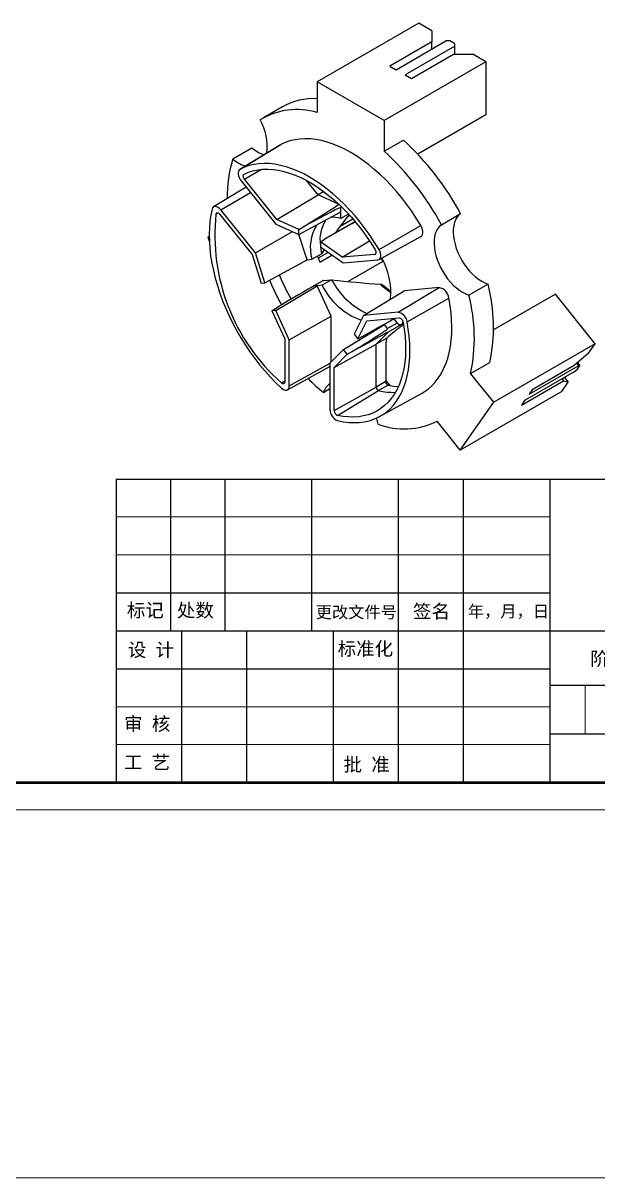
# Model space of a CAD drawing. Header units: millimetres. Extents: x 2517 to 6633, y 792 to 3241.
# Drawn here: x 3721.4 to 3763.8, y 1110 to 1195.2 of the extents above; entities that cross this region are included whole.
import ezdxf

# ---------------------------------------------------------------- set-up
doc = ezdxf.new("R2010")
doc.units = ezdxf.units.MM
for name, color, linetype, lineweight in [('实线', 7, 'Continuous', 25), ('尺寸标注', 2, 'Continuous', 9), ('引导线', 6, 'Continuous', 9), ('文本', 3, 'Continuous', 15), ('粗实线', 9, 'Continuous', 50)]:
    doc.layers.add(name, color=color, linetype=linetype, lineweight=lineweight)
doc.styles.get("Standard").update_dxf_attribs({"font": 'simfang.ttf'})

msp = doc.modelspace()

# ---------------------------------------------------------------- linework, layer by layer
at = {"color": 7, "linetype": 'Continuous', "lineweight": 25}
for p, q in [((3750.5939, 1195.1727), (3743.0986, 1190.8457)), ((3751.5662, 1194.6114), (3750.5939, 1195.1727)), ((3751.5662, 1194.6114), (3751.5662, 1193.795)), ((3751.5662, 1193.795), (3748.4549, 1191.9989)), ((3748.9145, 1191.7335), (3752.5915, 1193.8562)), ((3753.2632, 1193.4684), (3749.5863, 1191.3457)), ((3751.5662, 1193.2643), (3751.5662, 1193.795)), ((3752.8743, 1193.8562), (3752.5915, 1193.8562)), ((3753.2632, 1193.6317), (3752.8743, 1193.8562)), ((3753.2632, 1193.4684), (3753.2632, 1193.6317)), ((3753.2632, 1192.8765), (3753.2632, 1193.4684)), ((3755.5437, 1192.3152), (3748.0483, 1187.9883)), ((3750.0459, 1191.0804), (3753.1572, 1192.8765)), ((3753.1572, 1192.8765), (3754.5714, 1192.8765)), ((3755.5437, 1192.3152), (3754.5714, 1192.8765)), ((3755.5437, 1192.3152), (3755.5437, 1188.3958)), ((3748.4549, 1191.9989), (3748.9145, 1191.7335)), ((3743.0986, 1190.8457), (3743.0986, 1188.5725)), ((3748.0483, 1187.9883), (3743.0986, 1190.8457)), ((3749.5863, 1191.3457), (3750.0459, 1191.0804)), ((3740.5382, 1188.994), (3739.124, 1188.1776)), ((3748.0483, 1187.9883), (3748.0483, 1185.7151)), ((3755.5437, 1188.3958), (3750.5191, 1185.4952)), ((3748.0483, 1185.7151), (3749.4625, 1186.5315)), ((3736.8602, 1185.1524), (3738.2745, 1185.9688)), ((3740.3994, 1186.1978), (3737.3969, 1184.3778)), ((3737.4073, 1184.3838), (3740.4112, 1186.2045)), ((3740.4112, 1186.2045), (3740.3994, 1186.1978)), ((3737.8581, 1183.0693), (3735.4523, 1181.6111)), ((3737.4922, 1183.5245), (3740.0476, 1180.3456)), ((3740.1171, 1180.6833), (3737.7334, 1183.6486)), ((3743.1693, 1182.4949), (3742.3144, 1183.5584)), ((3740.1171, 1180.6833), (3743.1693, 1182.4949)), ((3743.5874, 1182.7363), (3743.1693, 1182.4949)), ((3744.6748, 1181.8085), (3743.1693, 1182.4949)), ((3738.5449, 1178.2076), (3735.9895, 1181.3865)), ((3741.7374, 1179.5752), (3744.831, 1181.2447)), ((3744.831, 1181.2447), (3744.831, 1181.5559)), ((3744.831, 1180.7547), (3744.831, 1181.2447)), ((3735.9126, 1181.058), (3738.2964, 1178.0927)), ((3740.0476, 1180.3456), (3741.7374, 1179.5752)), ((3741.7374, 1179.9446), (3740.1171, 1180.6833)), ((3745.8908, 1180.521), (3743.9838, 1179.4201)), ((3744.8007, 1180.1963), (3745.7172, 1180.7255)), ((3745.399, 1181.0827), (3744.831, 1180.7547)), ((3745.5078, 1180.9631), (3745.2987, 1180.8424)), ((3752.2675, 1180.2964), (3753.6817, 1181.1128)), ((3738.5449, 1178.2076), (3741.2814, 1179.7831)), ((3741.7374, 1179.9446), (3742.1035, 1180.1568)), ((3741.7374, 1179.5752), (3741.7374, 1179.9446)), ((3742.3445, 1177.7068), (3741.7527, 1179.5835)), ((3747.6584, 1178.466), (3750.7357, 1180.2443)), ((3735.1266, 1179.4196), (3735.0279, 1179.3626)), ((3735.0279, 1179.3626), (3735.1272, 1179.3715)), ((3735.0279, 1179.3626), (3735.1356, 1179.0852)), ((3743.3284, 1179.0261), (3743.682, 1179.2455)), ((3743.3284, 1179.0261), (3743.3284, 1178.6567)), ((3744.9486, 1177.8941), (3743.3284, 1179.0261)), ((3743.3284, 1178.6567), (3745.0182, 1177.4761)), ((3744.9486, 1177.8941), (3746.9513, 1179.1008)), ((3747.6612, 1177.7307), (3750.7388, 1179.4207)), ((3738.2964, 1178.0927), (3738.959, 1175.9915)), ((3739.236, 1176.0163), (3738.5449, 1178.2076)), ((3742.7119, 1177.7397), (3743.419, 1178.1479)), ((3743.1103, 1177.9697), (3743.2795, 1177.5336)), ((3743.9055, 1178.2535), (3743.1658, 1177.8265)), ((3743.2795, 1177.5336), (3744.1865, 1178.0572)), ((3743.6183, 1178.4542), (3743.6041, 1178.446)), ((3747.3324, 1178.1072), (3744.9486, 1177.8941)), ((3747.9375, 1177.5737), (3747.8388, 1177.8282)), ((3739.236, 1176.0163), (3742.3445, 1177.7068)), ((3742.3445, 1177.7068), (3742.7119, 1177.7397)), ((3745.0182, 1177.4761), (3747.5736, 1177.7046)), ((3747.9375, 1177.5737), (3745.3905, 1176.1033)), ((3743.5397, 1176.1763), (3742.5484, 1175.604)), ((3743.5606, 1176.1806), (3742.8535, 1175.7724)), ((3744.1615, 1176.2343), (3743.4544, 1175.8261)), ((3743.5606, 1176.1806), (3744.1615, 1176.2343)), ((3738.959, 1175.9915), (3739.236, 1176.0163)), ((3740.0316, 1173.9659), (3743.087, 1175.7932)), ((3743.087, 1175.7932), (3742.8535, 1175.7724)), ((3743.4544, 1175.8261), (3743.087, 1175.7932)), ((3744.1239, 1173.5466), (3743.087, 1175.7932)), ((3746.5208, 1173.6032), (3749.5199, 1175.4256)), ((3749.0762, 1173.8317), (3752.0903, 1175.6554)), ((3752.0903, 1175.6554), (3749.5199, 1175.4256)), ((3755.7009, 1175.9088), (3754.2866, 1175.0924)), ((3749.7263, 1173.1361), (3752.8184, 1174.8762)), ((3760.6749, 1175.1706), (3756.1093, 1172.535)), ((3763.6143, 1171.514), (3760.6749, 1175.1706)), ((3739.7545, 1173.9411), (3740.1052, 1174.1564)), ((3740.0316, 1173.9659), (3739.7545, 1173.9411)), ((3739.7545, 1173.9411), (3740.7121, 1171.8663)), ((3741.0302, 1171.802), (3740.0316, 1173.9659)), ((3741.0302, 1171.802), (3744.1239, 1173.5466)), ((3744.1239, 1170.1565), (3744.1239, 1173.5466)), ((3746.5208, 1173.6032), (3745.8298, 1172.2098)), ((3749.0762, 1173.8317), (3746.5208, 1173.6032)), ((3745.0342, 1171.0779), (3748.0599, 1172.9224)), ((3746.1068, 1171.8652), (3746.7694, 1173.2013)), ((3746.7694, 1173.2013), (3749.1531, 1173.4144)), ((3748.0599, 1172.9224), (3748.0408, 1172.9462)), ((3748.2934, 1172.632), (3748.0599, 1172.9224)), ((3749.0005, 1173.0402), (3748.2934, 1172.632)), ((3749.3147, 1172.9338), (3748.3371, 1172.3694)), ((3748.6682, 1173.305), (3748.8035, 1173.3832)), ((3748.7497, 1173.3521), (3749.0005, 1173.0402)), ((3749.3874, 1172.9593), (3749.3147, 1172.9338)), ((3740.7121, 1171.8663), (3740.7121, 1168.6878)), ((3741.0302, 1168.3946), (3741.0302, 1171.802)), ((3745.8298, 1172.2098), (3746.1068, 1171.8652)), ((3746.1068, 1171.8652), (3746.4695, 1172.0609)), ((3747.4473, 1171.4688), (3748.3371, 1172.3694)), ((3748.2309, 1171.9212), (3747.4473, 1171.4688)), ((3745.0342, 1171.0779), (3744.0355, 1170.0671)), ((3744.3536, 1169.7641), (3747.4473, 1171.4688)), ((3745.3112, 1170.7333), (3745.0342, 1171.0779)), ((3747.4473, 1168.3103), (3747.4473, 1171.4688)), ((3748.1544, 1171.4696), (3748.1544, 1168.7185)), ((3763.6143, 1171.514), (3756.1189, 1167.1871)), ((3763.1281, 1170.8223), (3763.6143, 1171.514)), ((3744.3536, 1169.7641), (3745.3112, 1170.7333)), ((3745.3112, 1170.7333), (3745.6803, 1170.938)), ((3754.4142, 1169.3078), (3755.8284, 1170.1242)), ((3763.1281, 1170.8223), (3762.0675, 1169.9111)), ((3762.2988, 1170.1098), (3762.4741, 1169.8917)), ((3740.8969, 1168.1063), (3743.9745, 1169.7963)), ((3744.0355, 1170.0671), (3744.0355, 1166.6597)), ((3744.3536, 1166.5856), (3744.3536, 1169.7641)), ((3756.1189, 1167.1871), (3754.4142, 1169.3078)), ((3762.0675, 1169.4328), (3758.3905, 1167.3101)), ((3758.7264, 1167.788), (3762.4034, 1169.9107)), ((3762.0675, 1169.9111), (3758.9562, 1168.115)), ((3762.0675, 1169.4328), (3762.2796, 1169.615)), ((3762.4034, 1169.9107), (3762.266, 1170.0816)), ((3762.2796, 1169.615), (3762.4741, 1169.8917)), ((3762.4741, 1169.8917), (3762.4034, 1169.9107)), ((3748.1544, 1168.7185), (3747.4473, 1168.3103)), ((3748.3371, 1168.4568), (3747.63, 1168.0486)), ((3758.1607, 1166.9832), (3761.272, 1168.7793)), ((3761.1394, 1167.9927), (3761.6255, 1168.6844)), ((3761.1653, 1168.912), (3761.272, 1168.7793)), ((3761.272, 1168.7793), (3761.6255, 1168.6844)), ((3761.3547, 1169.0213), (3761.6255, 1168.6844)), ((3744.0355, 1168.1769), (3743.5543, 1167.8991)), ((3744.3536, 1166.5856), (3747.4473, 1168.3103)), ((3744.605, 1166.2257), (3747.63, 1168.0486)), ((3747.7049, 1166.1418), (3750.7825, 1167.8318)), ((3761.1394, 1167.9927), (3753.6441, 1163.6658)), ((3758.9562, 1168.115), (3758.7264, 1167.788)), ((3753.6441, 1163.6658), (3756.1189, 1167.1871)), ((3758.3905, 1167.3101), (3758.1607, 1166.9832)), ((3753.6441, 1163.6658), (3751.9393, 1165.7865))]:
    msp.add_line(p, q, dxfattribs=at)
at = {"color": 8, "linetype": 'Continuous', "lineweight": 25}
for p, q in [((3737.7334, 1183.6486), (3738.9951, 1184.3862)), ((3735.9895, 1181.3865), (3738.181, 1182.6676)), ((3744.6804, 1181.8118), (3744.6748, 1181.8085)), ((3744.9026, 1181.5972), (3744.831, 1181.5559)), ((3735.6259, 1181.0796), (3735.7756, 1181.1624)), ((3747.3324, 1178.1072), (3747.4058, 1178.1517)), ((3741.0302, 1168.3946), (3744.042, 1170.0736)), ((3740.4608, 1168.6181), (3740.7121, 1168.7666))]:
    msp.add_line(p, q, dxfattribs=at)
at = {"color": 7, "linetype": 'Continuous', "lineweight": 25, "flags": 128}
for points in [[(3750.7357, 1180.2443), (3750.4104, 1180.7716), (3750.0683, 1181.2859), (3749.7108, 1181.7854), (3749.3389, 1182.2684), (3748.954, 1182.7332), (3748.5574, 1183.1782), (3748.1506, 1183.6019), (3747.7348, 1184.0029), (3747.3116, 1184.3796), (3746.8823, 1184.7308), (3746.4485, 1185.0554), (3746.0118, 1185.3522), (3745.5734, 1185.6201), (3745.1351, 1185.8582), (3744.6983, 1186.0658), (3744.2646, 1186.242), (3743.8353, 1186.3864), (3743.4121, 1186.4983), (3742.9963, 1186.5774), (3742.5894, 1186.6235), (3742.1929, 1186.6363), (3741.808, 1186.6159), (3741.4361, 1186.5622), (3741.0786, 1186.4756), (3740.7365, 1186.3562), (3740.4112, 1186.2045)], [(3747.6584, 1178.466), (3747.3354, 1178.9895), (3746.9958, 1179.5002), (3746.6408, 1179.9961), (3746.2715, 1180.4757), (3745.8894, 1180.9372), (3745.4957, 1181.3791), (3745.0917, 1181.7997), (3744.6789, 1182.1978), (3744.2586, 1182.5718), (3743.8324, 1182.9206), (3743.4018, 1183.2429), (3742.9681, 1183.5375), (3742.5329, 1183.8035), (3742.0977, 1184.04), (3741.664, 1184.246), (3741.2333, 1184.421), (3740.8071, 1184.5644), (3740.3869, 1184.6755), (3739.9741, 1184.7541), (3739.5701, 1184.7998), (3739.1764, 1184.8125), (3738.7942, 1184.7922), (3738.425, 1184.739), (3738.07, 1184.6529), (3737.7304, 1184.5344), (3737.4073, 1184.3838)], [(3737.4073, 1184.3838), (3737.3423, 1184.3304), (3737.297, 1184.2508), (3737.274, 1184.1491), (3737.2744, 1184.0309), (3737.2983, 1183.9024), (3737.3444, 1183.7705), (3737.4102, 1183.6422), (3737.4922, 1183.5245)], [(3737.7334, 1183.6486), (3737.6971, 1183.7008), (3737.668, 1183.7577), (3737.6477, 1183.8162), (3737.6374, 1183.8731), (3737.6376, 1183.9253), (3737.6482, 1183.97), (3737.6687, 1184.0048), (3737.698, 1184.0278)], [(3737.698, 1184.0278), (3738.0178, 1184.1674), (3738.3539, 1184.2749), (3738.705, 1184.3499), (3739.07, 1184.392), (3739.4474, 1184.4013), (3739.8359, 1184.3775), (3740.2342, 1184.3208), (3740.6407, 1184.2315), (3741.0541, 1184.1097), (3741.4728, 1183.9561), (3741.8953, 1183.7711), (3742.3201, 1183.5553), (3742.7457, 1183.3096), (3743.1705, 1183.0349), (3743.593, 1182.7321), (3744.0117, 1182.4023), (3744.4251, 1182.0468), (3744.8316, 1181.6668), (3745.2299, 1181.2636), (3745.6184, 1180.8388), (3745.9958, 1180.3938), (3746.3608, 1179.9303), (3746.7119, 1179.4499), (3747.048, 1178.9544), (3747.3678, 1178.4456)], [(3735.3394, 1181.4415), (3735.2481, 1181.0026), (3735.182, 1180.5439), (3735.1413, 1180.0668), (3735.1261, 1179.5731), (3735.1365, 1179.0645), (3735.1725, 1178.5427), (3735.2338, 1178.0096), (3735.3205, 1177.4668), (3735.432, 1176.9165), (3735.568, 1176.3604), (3735.7282, 1175.8004), (3735.9118, 1175.2385), (3736.1183, 1174.6767), (3736.347, 1174.1169), (3736.597, 1173.561), (3736.8676, 1173.0109), (3737.1577, 1172.4685), (3737.4664, 1171.9358), (3737.7926, 1171.4145), (3738.1352, 1170.9065), (3738.493, 1170.4135), (3738.8648, 1169.9372), (3739.2492, 1169.4792), (3739.6449, 1169.0412), (3740.0507, 1168.6246), (3740.465, 1168.231)], [(3735.9895, 1181.3865), (3735.8958, 1181.4874), (3735.7952, 1181.5662), (3735.6932, 1181.6185), (3735.5952, 1181.6416), (3735.5065, 1181.6343), (3735.4318, 1181.5969), (3735.3751, 1181.5315), (3735.3394, 1181.4415)], [(3735.6259, 1181.0796), (3735.6412, 1181.12), (3735.6659, 1181.1496), (3735.6987, 1181.1667), (3735.7379, 1181.1704), (3735.7812, 1181.1605), (3735.8264, 1181.1375), (3735.871, 1181.1027), (3735.9126, 1181.058)], [(3753.6817, 1181.1128), (3753.5356, 1180.9888), (3753.4101, 1180.8358), (3753.3067, 1180.6555), (3753.2266, 1180.4502), (3753.1708, 1180.2222), (3753.1399, 1179.9743), (3753.1344, 1179.7095), (3753.1542, 1179.4309), (3753.1992, 1179.142), (3753.2689, 1178.8461), (3753.3623, 1178.5467), (3753.4784, 1178.2476), (3753.6157, 1177.9522), (3753.7727, 1177.664), (3753.9474, 1177.3867), (3754.1378, 1177.1234), (3754.3415, 1176.8773), (3754.5562, 1176.6514), (3754.7793, 1176.4483), (3755.008, 1176.2706), (3755.2397, 1176.1203), (3755.4716, 1175.9992), (3755.7009, 1175.9088)], [(3750.7388, 1179.4207), (3750.8062, 1179.4759), (3750.8578, 1179.5641), (3750.8846, 1179.6771), (3750.8851, 1179.8089), (3750.8593, 1179.9526), (3750.8086, 1180.1003), (3750.7357, 1180.2443)], [(3752.2675, 1180.2964), (3752.1214, 1180.1724), (3751.9959, 1180.0194), (3751.8925, 1179.8391), (3751.8124, 1179.6337), (3751.7566, 1179.4058), (3751.7257, 1179.1579), (3751.7202, 1178.8931), (3751.74, 1178.6145), (3751.785, 1178.3256), (3751.8547, 1178.0297), (3751.9481, 1177.7303), (3752.0641, 1177.4312), (3752.2015, 1177.1357), (3752.3585, 1176.8476), (3752.5332, 1176.5703), (3752.7236, 1176.307), (3752.9273, 1176.0609), (3753.142, 1175.835), (3753.365, 1175.6319), (3753.5938, 1175.4542), (3753.8255, 1175.3038), (3754.0574, 1175.1828), (3754.2866, 1175.0924)], [(3743.3378, 1178.6501), (3743.3573, 1178.4959), (3743.419, 1178.1479)], [(3747.3678, 1178.4456), (3747.3971, 1178.3887), (3747.4176, 1178.3303), (3747.4282, 1178.2733), (3747.4284, 1178.2209), (3747.418, 1178.1759), (3747.3978, 1178.1408), (3747.3687, 1178.1175), (3747.3324, 1178.1072)], [(3747.5736, 1177.7046), (3747.6556, 1177.7277), (3747.7214, 1177.78), (3747.7674, 1177.8587), (3747.7913, 1177.9596), (3747.7918, 1178.0773), (3747.7688, 1178.2055), (3747.7235, 1178.3374), (3747.6584, 1178.466)], [(3750.7825, 1167.8318), (3750.9871, 1167.9534), (3751.2793, 1168.1622), (3751.5518, 1168.4017), (3751.8037, 1168.6708), (3752.034, 1168.9687), (3752.242, 1169.2944), (3752.4269, 1169.6468), (3752.5882, 1170.0245), (3752.7252, 1170.4264), (3752.8376, 1170.851), (3752.9248, 1171.2969), (3752.9866, 1171.7625), (3753.0228, 1172.2463), (3753.0333, 1172.7464), (3753.018, 1173.2613), (3752.977, 1173.7891), (3752.9104, 1174.3281), (3752.8184, 1174.8762)], [(3744.6008, 1165.8434), (3745.0151, 1165.7587), (3745.4209, 1165.7068), (3745.8166, 1165.6879), (3746.201, 1165.702), (3746.5728, 1165.7491), (3746.9305, 1165.8291), (3747.2731, 1165.9415), (3747.5993, 1166.0862), (3747.908, 1166.2625), (3748.1982, 1166.4699), (3748.4687, 1166.7076), (3748.7188, 1166.9748), (3748.9475, 1167.2706), (3749.154, 1167.594), (3749.3376, 1167.9438), (3749.4977, 1168.3189), (3749.6338, 1168.718), (3749.7453, 1169.1396), (3749.8319, 1169.5823), (3749.8933, 1170.0446), (3749.9293, 1170.5248), (3749.9397, 1171.0214), (3749.9245, 1171.5327), (3749.8838, 1172.0567), (3749.8176, 1172.5918), (3749.7263, 1173.1361)], [(3749.4399, 1173.1049), (3749.5232, 1172.5749), (3749.5812, 1172.0545), (3749.6139, 1171.5457), (3749.6211, 1171.0502), (3749.6027, 1170.5698), (3749.5588, 1170.1063), (3749.4896, 1169.6614), (3749.3953, 1169.2365), (3749.2763, 1168.8334), (3749.133, 1168.4534), (3748.9659, 1168.0979), (3748.7756, 1167.7682), (3748.5628, 1167.4654), (3748.3283, 1167.1907), (3748.0729, 1166.945), (3747.7975, 1166.7293), (3747.5031, 1166.5443), (3747.1909, 1166.3907), (3746.8618, 1166.269), (3746.5171, 1166.1797), (3746.1581, 1166.123), (3745.786, 1166.0993), (3745.4022, 1166.1085), (3745.0081, 1166.1507), (3744.605, 1166.2257)], [(3743.9745, 1169.7963), (3744.009, 1169.8195), (3744.0355, 1169.8444)], [(3740.7121, 1168.6878), (3740.7069, 1168.6389), (3740.6913, 1168.5988), (3740.6664, 1168.5695), (3740.6333, 1168.5528), (3740.594, 1168.5495), (3740.5506, 1168.5597), (3740.5053, 1168.5831), (3740.4608, 1168.6181)], [(3740.465, 1168.231), (3740.5657, 1168.1532), (3740.6677, 1168.1019), (3740.7654, 1168.08), (3740.8536, 1168.0885), (3740.9277, 1168.127), (3740.9836, 1168.1934), (3741.0184, 1168.2843), (3741.0302, 1168.3946)], [(3748.3371, 1168.4568), (3748.7372, 1168.3824), (3749.0851, 1168.3435)], [(3747.5926, 1165.5679), (3747.5094, 1165.8662), (3747.4581, 1166.0187)]]:
    msp.add_lwpolyline(points, dxfattribs=at)
at = {"color": 7, "linetype": 'Continuous', "lineweight": 25}
for centre, radius, start, end in [((3742.8661, 1184.8317), 4.769, 87.206315, 119.218182), ((3741.5963, 1183.6169), 5.1784, 73.135713, 121.646252), ((3735.6157, 1186.0818), 3.7984, 352.416584, 30.773529), ((3735.3779, 1171.2127), 20.8097, 28.407882, 47.403529), ((3740.0966, 1188.0952), 2.8003, 229.405485, 250.676591), ((3733.9637, 1170.3963), 20.8097, 28.407882, 47.403529), ((3746.1134, 1182.369), 9.6627, 163.258737, 180.901698), ((3738.6145, 1187.1645), 2.6694, 228.915416, 252.237591), ((3750.0689, 1179.5146), 14.5275, 173.815996, 228.595364), ((3746.1088, 1179.1463), 2.8093, 147.504144, 188.234375), ((3744.2533, 1178.8241), 2.0152, 73.341219, 95.412523), ((3745.7071, 1178.6237), 3.1229, 147.681158, 196.443244), ((3743.0936, 1175.257), 5.4367, 355.317162, 28.453195), ((3755.196, 1182.5789), 16.8648, 202.207837, 209.1249), ((3755.9662, 1183.0176), 16.9348, 202.293358, 209.072478), ((3749.0138, 1178.714), 5.4492, 207.069324, 245.614794), ((3748.1354, 1178.1659), 5.2333, 206.557786, 249.992074), ((3751.928, 1174.7739), 0.8963, 6.558174, 79.569513), ((3743.5954, 1172.7482), 12.5113, 347.893405, 14.632456), ((3742.1812, 1171.9318), 12.5113, 347.893405, 14.632456), ((3748.9314, 1173.0447), 0.8002, 6.558179, 79.569499), ((3749.0888, 1173.0672), 0.3531, 6.12543, 79.503907), ((3754.8487, 1181.3207), 17.5414, 224.882481, 229.919164), ((3744.7066, 1167.5617), 1.2006, 123.981658, 163.681011), ((3743.6106, 1164.8918), 6.0124, 36.025566, 40.911115), ((3748.441, 1168.724), 0.2867, 181.103283, 248.758268), ((3747.7339, 1168.3158), 0.2867, 181.103283, 248.758268), ((3748.7247, 1172.7468), 4.824, 256.884421, 271.735998), ((3744.935, 1166.6787), 0.8996, 181.206226, 248.196018), ((3744.7478, 1166.5932), 0.3943, 181.103473, 248.758027), ((3749.5114, 1170.7369), 5.5137, 249.633736, 296.124809)]:
    msp.add_arc(centre, radius, start, end, dxfattribs=at)
at = {"color": 8, "linetype": 'Continuous', "lineweight": 25}
msp.add_arc((3751.1431, 1179.5425), 4.9751, 227.122404, 238.495386, dxfattribs=at)
at = {"color": 7, "linetype": 'Continuous', "lineweight": 25}
for centre, major_axis, ratio, start_param, end_param in [((3736.5875, 1176.9604), (8.0882, 4.8473), 0.0135011, 5.4547255, 6.2924836), ((3736.5875, 1176.9604), (8.2432, 4.5968), 0.0151125, 6.274758, 7.1125161), ((3738.3553, 1175.9399), (8.1176, 4.8302), 0.016554, 0.3652779, 0.8452344), ((3745.1738, 1177.0044), (4.0491, 6.6443), 0.2690752, 1.0928152, 1.3258542), ((3738.3553, 1175.9399), (7.9603, 4.7601), 0.0151123, 0.7764428, 0.8287214), ((3745.1738, 1177.0044), (4.0491, 6.6443), 0.2690752, 1.5175498, 1.5626632), ((3743.8763, 1176.1397), (0.3386, -0.0343), 0.073042, 2.7788773, 3.0405954), ((3745.3193, 1176.6294), (7.0383, -0.7135), 0.072975, 4.5545304, 5.0735789), ((3734.8222, 1170.9129), (8.0322, 4.8592), 0.0057553, 0.0117667, 0.8495247), ((3741.0045, 1169.1118), (8.2313, 4.5372), 0.0078531, 5.4341105, 5.9530872), ((3749.1747, 1173.081), (0.2051, -0.0922), 0.6239313, 4.0279068, 5.7034229), ((3740.1206, 1167.8542), (8.1731, 4.7773), 0.0204228, 5.4484749, 6.2862329), ((3740.1206, 1167.8542), (8.2168, 4.5158), 0.0035939, 6.2710935, 7.1088516)]:
    msp.add_ellipse(centre, major_axis=major_axis, ratio=ratio, start_param=start_param, end_param=end_param, dxfattribs=at)
for points, knots in [([(3747.7579, 1175.8968), (3747.7774, 1175.8953), (3747.7967, 1175.8936), (3747.8141, 1175.8917), (3747.8287, 1175.8902), (3747.8422, 1175.8884), (3747.8532, 1175.8865)], [0, 0, 0, 0, 0.00006050247, 0.00006050247, 0.00006050247, 0.00011136818, 0.00011136818, 0.00011136818, 0.00011136818]), ([(3747.8961, 1175.8646), (3747.8955, 1175.8655), (3747.8851, 1175.8796), (3747.8686, 1175.8832), (3747.8532, 1175.8865)], [0, 0, 0, 0, 0.0638452, 1, 1, 1, 1]), ([(3748.5306, 1175.3794), (3748.4989, 1175.3992), (3748.3818, 1175.4721), (3748.18, 1175.6244), (3748.0008, 1175.771), (3747.9073, 1175.8558), (3747.8968, 1175.8653)], [0, 0, 0, 0, 0.1488882, 0.5488901, 0.94921, 1, 1, 1, 1]), ([(3749.4219, 1172.8787), (3749.3621, 1172.8397), (3749.3013, 1172.7961), (3749.1861, 1172.7107), (3749.131, 1172.6684), (3748.9689, 1172.5422), (3748.8676, 1172.4604), (3748.5762, 1172.2212), (3748.3962, 1172.0677), (3748.2309, 1171.9212)], [0, 0, 0, 0, 0.125, 0.125, 0.25, 0.25, 0.5, 0.5, 1, 1, 1, 1]), ([(3749.4573, 1172.9761), (3749.4556, 1172.9762), (3749.4401, 1172.9765), (3749.4122, 1172.9674), (3749.3874, 1172.9593)], [0, 0, 0, 0, 0.11262488, 1, 1, 1, 1]), ([(3748.2309, 1171.9212), (3748.2057, 1171.8429), (3748.1867, 1171.7656), (3748.1608, 1171.613), (3748.1544, 1171.5393), (3748.1544, 1171.4696)], [0, 0, 0, 0, 0.5, 0.5, 1, 1, 1, 1])]:
    msp.add_open_spline(points, degree=3, knots=knots, dxfattribs=at)
at = {"color": 8, "linetype": 'Continuous', "lineweight": 25}
msp.add_open_spline([(3749.3874, 1172.9593), (3749.393, 1173.0053), (3749.4005, 1173.0662), (3749.4291, 1173.1082), (3749.4361, 1173.1186)], degree=3, knots=[0, 0, 0, 0, 0.753874, 1, 1, 1, 1], dxfattribs=at)
at = {"color": 7, "linetype": 'Continuous', "lineweight": 25}
msp.add_open_spline([(3749.4651, 1172.9068), (3749.4507, 1172.8974), (3749.4363, 1172.8881), (3749.4219, 1172.8787)], degree=3, dxfattribs=at)
at = {"layer": '实线'}
for p, q in [((3728.2634, 1161.5254), (3800.2634, 1161.5254)), ((3728.2709, 1161.5254), (3728.2709, 1139.1254)), ((3732.2709, 1161.5254), (3732.2709, 1150.3254)), ((3736.2709, 1161.5254), (3736.2709, 1150.3254)), ((3742.6709, 1161.5254), (3742.6709, 1150.3254)), ((3749.0709, 1161.5254), (3749.0709, 1139.1254)), ((3753.8709, 1161.5254), (3753.8709, 1139.1254)), ((3760.2709, 1161.5254), (3760.2709, 1139.1254)), ((3728.2634, 1153.1254), (3760.2709, 1153.1254)), ((3728.2634, 1150.3254), (3760.2709, 1150.3254)), ((3733.0709, 1150.3254), (3733.0709, 1139.1254)), ((3737.8709, 1150.3254), (3737.8709, 1139.1254)), ((3744.2709, 1150.3254), (3744.2709, 1139.1254)), ((3760.2709, 1150.3254), (3780.2634, 1150.3254)), ((3728.2634, 1147.5254), (3760.2709, 1147.5254)), ((3760.2709, 1146.3254), (3800.2634, 1146.3254)), ((3760.2709, 1142.7254), (3780.2634, 1142.7254)), ((3728.2634, 1139.1254), (3800.2634, 1139.1254))]:
    msp.add_line(p, q, dxfattribs=at)
at = {"layer": '尺寸标注', "ltscale": 0.2}
msp.add_line((3054.3981, 1109.9512), (3957.6079, 1109.9512), dxfattribs=at)
at = {"layer": '引导线'}
for p, q in [((3728.2634, 1158.7254), (3760.2709, 1158.7254)), ((3728.2634, 1155.9254), (3760.2709, 1155.9254)), ((3728.2634, 1144.7254), (3760.2709, 1144.7254)), ((3728.2634, 1141.9254), (3760.2709, 1141.9254)), ((3634.2634, 1137.1254), (3802.2634, 1137.1254))]:
    msp.add_line(p, q, dxfattribs=at)
at = {"layer": '文本', "ltscale": 0.2}
msp.add_line((3762.8634, 1146.3254), (3762.8634, 1142.7254), dxfattribs=at)
at = {"layer": '粗实线'}
msp.add_line((3644.2634, 1139.1254), (3800.2634, 1139.1254), dxfattribs=at)

# ---------------------------------------------------------------- texts
at = {"layer": '文本', "ltscale": 0.2, "attachment_point": 5}
for s, insert, char_height, width in [('标记', (3730.4171, 1151.7889), 1, 5.80464), ('处数', (3734.1051, 1151.7801), 1, 5.80464), ('更改文件号', (3745.9839, 1151.6477), 0.88, 12.875266), ('签名', (3751.5298, 1151.7114), 1, 5.80464), ('年，月，日', (3757.2068, 1151.7028), 0.88, 5.80464), ('标准化', (3746.6518, 1148.9524), 1, 5.80464), ('设 计', (3730.8261, 1148.8613), 1, 5.80464), ('阶段标记', (3765.9742, 1148.2104), 1, 5.80464), ('审 核', (3730.5528, 1143.4052), 1, 5.80464), ('工 艺', (3730.5369, 1140.5861), 1, 5.80464), ('批 准', (3746.7429, 1140.3995), 1, 5.80464)]:
    msp.add_mtext(s, dxfattribs=dict(at, insert=insert, char_height=char_height, width=width))

doc.saveas('drawing.dxf')
